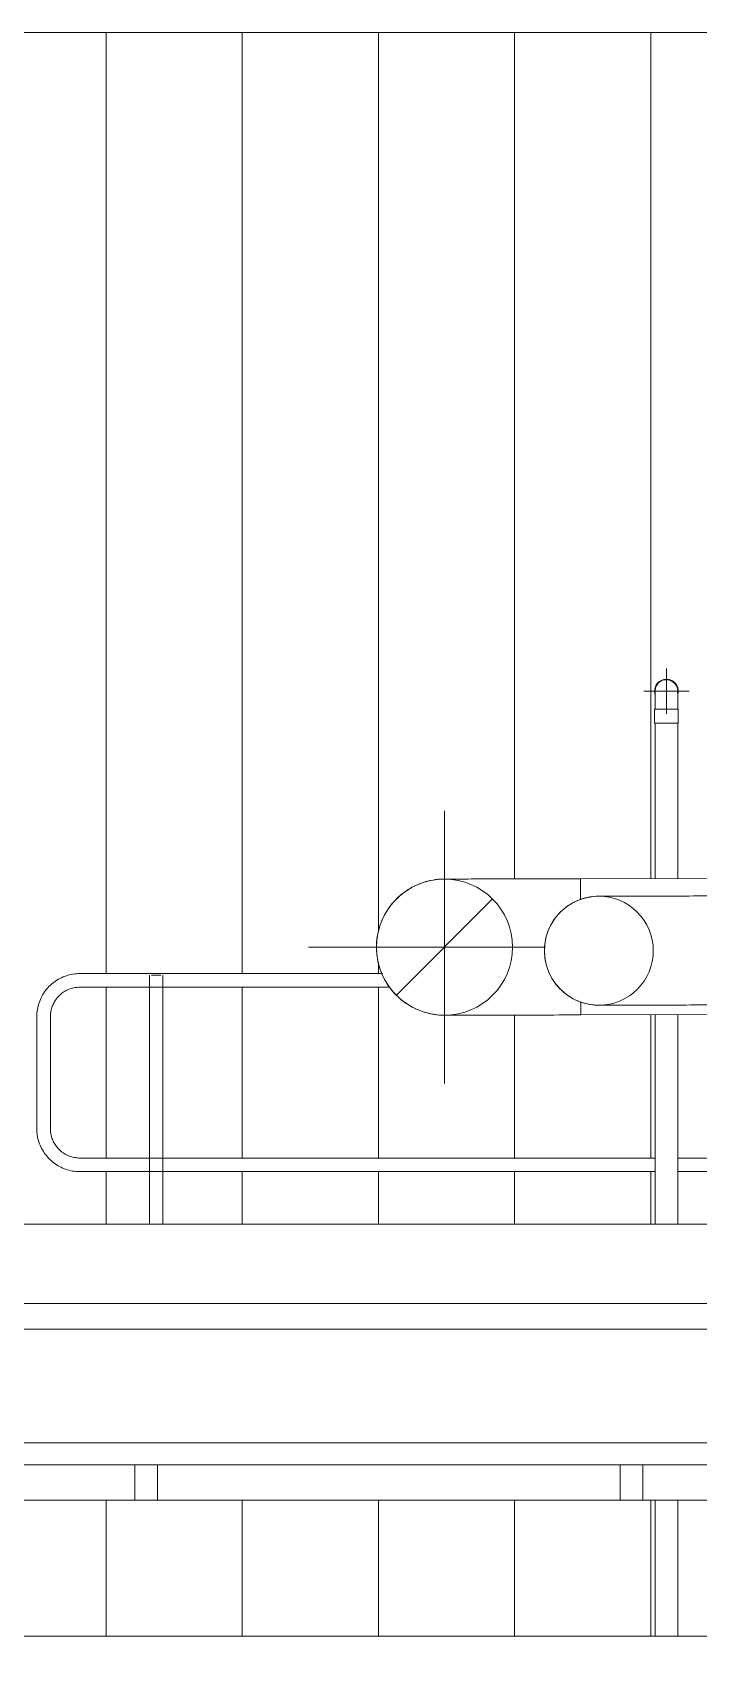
# Model space of a CAD drawing. Header units: centimetres. Extents: x -13467 to 3766, y -437 to 1921.
# Drawn here: x -1688.2 to -1541.5, y 667.6 to 1027 of the extents above; entities that cross this region are included whole.
import ezdxf

# ---------------------------------------------------------------- set-up
doc = ezdxf.new("R2010")
doc.units = ezdxf.units.CM
for name, color, linetype, lineweight in [('A-FLOR-HRAL', 7, 'Continuous', 9), ('A-GENM', 7, 'Continuous', 9), ('A-WALL-PATT', 7, 'Continuous', 35), ('E-CABL-TRAY', 7, 'Continuous', 9), ('I-WALL', 7, 'Continuous', 9), ('M-HVAC-DUCT', 7, 'Continuous', 9), ('M-HVAC-DUCT-CNTR', 7, 'Continuous', 9), ('P-PIPE', 7, 'Continuous', 9), ('P-PIPE-CNTR', 7, 'Continuous', 9)]:
    doc.layers.add(name, color=color, linetype=linetype, lineweight=lineweight)
doc.layers.add('M-HVAC-DUCT-ANNO', color=7, linetype='Continuous', lineweight=9, true_color=0x007f00)

# ---------------------------------------------------------------- blocks, each defined once
blk = doc.blocks.new('M_RVR_Grating - 1_12 x 1_00-V101-Sección 1-2')
at = {"layer": 'A-GENM', "color": 8, "true_color": 0x808080}
for p, q in [((-900.34, 711.59), (-900.34, 703.81)), ((-895.34, 703.81), (-895.34, 711.59)), ((-895.34, 711.59), (-895.34, 703.81)), ((-1007.34, 711.57), (-1007.34, 703.81)), ((-1007.34, 711.57), (-1007.34, 703.81)), ((-1002.34, 711.57), (-1002.34, 703.81)), ((-895.34, 703.81), (-1007.34, 703.81)), ((-1002.34, 703.81), (-1007.34, 703.81)), ((-895.34, 703.81), (-900.34, 703.81))]:
    blk.add_line(p, q, dxfattribs=at)
blk = doc.blocks.new('M_RVR_Grating - 1_12 x 1_00-V99-Sección 1-2')
at = {"layer": 'A-GENM', "color": 8, "true_color": 0x808080}
for p, q in [((-1756.34, 711.57), (-1756.34, 703.81)), ((-1756.34, 703.81), (-1756.34, 711.57)), ((-1751.34, 703.81), (-1751.34, 711.57)), ((-1649.34, 703.81), (-1649.34, 711.57)), ((-1644.34, 703.81), (-1644.34, 711.57)), ((-1644.34, 703.81), (-1644.34, 711.57)), ((-1644.34, 703.81), (-1756.34, 703.81)), ((-1751.34, 703.81), (-1756.34, 703.81)), ((-1644.34, 703.81), (-1649.34, 703.81))]:
    blk.add_line(p, q, dxfattribs=at)
blk = doc.blocks.new('M_RVR_Grating - 1_12 x 1_00-V100-Sección 1-2')
at = {"layer": 'A-GENM', "color": 8, "true_color": 0x808080}
for p, q in [((-1649.34, 711.57), (-1649.34, 703.81)), ((-1649.34, 711.57), (-1649.34, 703.81)), ((-1644.34, 711.57), (-1644.34, 703.81)), ((-1542.34, 711.57), (-1542.34, 703.81)), ((-1537.34, 703.81), (-1537.34, 711.57)), ((-1537.34, 711.57), (-1537.34, 703.81)), ((-1537.34, 703.81), (-1649.34, 703.81)), ((-1644.34, 703.81), (-1649.34, 703.81)), ((-1537.34, 703.81), (-1542.34, 703.81))]:
    blk.add_line(p, q, dxfattribs=at)
blk = doc.blocks.new('Railings 49 - Railings 41-1808007-Sección 1-2')
at = {"layer": 'A-FLOR-HRAL', "color": 8, "true_color": 0x808080}
for p, q in [((-1059.75, 819.76), (-1126.43, 819.76)), ((-1111.11, 819.42), (-1111.11, 764.57)), ((-1108.55, 819.42), (-1110.68, 819.42)), ((-1108.11, 764.57), (-1108.11, 819.42)), ((-1126.43, 816.76), (-1058.04, 816.76)), ((-1135.93, 810.26), (-1135.93, 785.64)), ((-1132.93, 785.64), (-1132.93, 810.26)), ((-999.66, 779.14), (-1126.43, 779.14)), ((-620.15, 779.14), (-994.6, 779.14)), ((-1126.43, 776.14), (-999.66, 776.14)), ((-994.6, 776.14), (-620.15, 776.14))]:
    blk.add_line(p, q, dxfattribs=at)
at = {"layer": 'A-FLOR-HRAL', "color": 8, "true_color": 0x808080, "flags": 128}
for points in [[(-1126.43, 819.76), (-1126.81, 819.75), (-1127.19, 819.73), (-1127.57, 819.69), (-1127.95, 819.64), (-1128.32, 819.57), (-1128.69, 819.48), (-1129.06, 819.39), (-1129.42, 819.27), (-1129.78, 819.15), (-1130.13, 819.01), (-1130.48, 818.85), (-1130.82, 818.68), (-1131.15, 818.5), (-1131.48, 818.31), (-1131.8, 818.1), (-1132.11, 817.88), (-1132.41, 817.64), (-1132.7, 817.4), (-1132.98, 817.14), (-1133.25, 816.88), (-1133.51, 816.6), (-1133.76, 816.31), (-1133.99, 816.01), (-1134.22, 815.71), (-1134.43, 815.39), (-1134.63, 815.07), (-1134.81, 814.73), (-1134.99, 814.4), (-1135.14, 814.05), (-1135.29, 813.7), (-1135.42, 813.34), (-1135.54, 812.98), (-1135.64, 812.61), (-1135.72, 812.24), (-1135.8, 811.87), (-1135.85, 811.5), (-1135.9, 811.12), (-1135.92, 810.74), (-1135.93, 810.36), (-1135.93, 810.26)], [(-1132.93, 810.26), (-1132.93, 810.52), (-1132.91, 810.78), (-1132.89, 811.03), (-1132.85, 811.29), (-1132.8, 811.55), (-1132.75, 811.8), (-1132.68, 812.05), (-1132.6, 812.3), (-1132.52, 812.55), (-1132.42, 812.79), (-1132.32, 813.03), (-1132.2, 813.26), (-1132.08, 813.49), (-1131.94, 813.71), (-1131.8, 813.93), (-1131.65, 814.14), (-1131.49, 814.34), (-1131.32, 814.54), (-1131.15, 814.73), (-1130.96, 814.92), (-1130.77, 815.1), (-1130.58, 815.27), (-1130.37, 815.43), (-1130.16, 815.58), (-1129.95, 815.73), (-1129.72, 815.86), (-1129.5, 815.99), (-1129.27, 816.11), (-1129.03, 816.22), (-1128.79, 816.31), (-1128.55, 816.4), (-1128.3, 816.48), (-1128.05, 816.55), (-1127.79, 816.61), (-1127.54, 816.66), (-1127.28, 816.7), (-1127.02, 816.73), (-1126.76, 816.75), (-1126.5, 816.76), (-1126.43, 816.76)], [(-1135.93, 785.64), (-1135.93, 785.26), (-1135.9, 784.88), (-1135.87, 784.5), (-1135.81, 784.12), (-1135.74, 783.75), (-1135.66, 783.38), (-1135.56, 783.01), (-1135.45, 782.65), (-1135.33, 782.29), (-1135.18, 781.94), (-1135.03, 781.59), (-1134.86, 781.25), (-1134.68, 780.92), (-1134.48, 780.59), (-1134.27, 780.27), (-1134.05, 779.96), (-1133.82, 779.66), (-1133.58, 779.37), (-1133.32, 779.09), (-1133.05, 778.82), (-1132.78, 778.56), (-1132.49, 778.32), (-1132.19, 778.08), (-1131.88, 777.85), (-1131.57, 777.64), (-1131.24, 777.44), (-1130.91, 777.26), (-1130.57, 777.09), (-1130.23, 776.93), (-1129.88, 776.78), (-1129.52, 776.65), (-1129.16, 776.54), (-1128.79, 776.43), (-1128.42, 776.35), (-1128.05, 776.28), (-1127.67, 776.22), (-1127.3, 776.18), (-1126.92, 776.15), (-1126.54, 776.14), (-1126.43, 776.14)], [(-1126.43, 779.14), (-1126.69, 779.14), (-1126.95, 779.16), (-1127.21, 779.18), (-1127.47, 779.22), (-1127.73, 779.27), (-1127.98, 779.32), (-1128.23, 779.39), (-1128.48, 779.47), (-1128.72, 779.55), (-1128.97, 779.65), (-1129.2, 779.76), (-1129.44, 779.87), (-1129.66, 780), (-1129.89, 780.13), (-1130.1, 780.27), (-1130.32, 780.42), (-1130.52, 780.58), (-1130.72, 780.75), (-1130.91, 780.93), (-1131.1, 781.11), (-1131.27, 781.3), (-1131.44, 781.5), (-1131.61, 781.7), (-1131.76, 781.91), (-1131.9, 782.13), (-1132.04, 782.35), (-1132.17, 782.57), (-1132.28, 782.81), (-1132.39, 783.04), (-1132.49, 783.28), (-1132.58, 783.53), (-1132.66, 783.77), (-1132.73, 784.02), (-1132.79, 784.28), (-1132.84, 784.53), (-1132.88, 784.79), (-1132.91, 785.05), (-1132.93, 785.31), (-1132.93, 785.57), (-1132.93, 785.64)]]:
    blk.add_lwpolyline(points, dxfattribs=at)
blk = doc.blocks.new('PQ_RVR_EST-01_ZZ_ZZ_MO_T_A_rvt-2-Sección 1-2')
at = {"layer": 'A-FLOR-HRAL', "lineweight": 25}
blk.add_blockref('Railings 49 - Railings 41-1808007-Sección 1-2', (0, 0), dxfattribs=at)
at = {"layer": 'A-GENM', "lineweight": 25}
for name, p in [('M_RVR_Grating - 1_12 x 1_00-V101-Sección 1-2', (0, 0)), ('M_RVR_Grating - 1_12 x 1_00-V100-Sección 1-2', (428, 0)), ('M_RVR_Grating - 1_12 x 1_00-V99-Sección 1-2', (642, 0))]:
    blk.add_blockref(name, p, dxfattribs=at)
blk = doc.blocks.new('M_Round Elbow - 1 D-1406963-Sección 1-2')
at = {"layer": 'M-HVAC-DUCT', "color": 6, "true_color": 0xff00ff}
blk.add_line((-1016.04, 810.65), (-1016.04, 813.49), dxfattribs=at)
at = {"layer": 'M-HVAC-DUCT', "color": 6, "true_color": 0xff00ff, "flags": 128}
for points in [[(-1061.07, 825.55), (-1061.06, 826.15), (-1061.02, 826.75), (-1060.96, 827.35), (-1060.88, 827.94), (-1060.78, 828.53), (-1060.65, 829.12), (-1060.49, 829.7), (-1060.32, 830.27), (-1060.12, 830.84), (-1059.9, 831.4), (-1059.65, 831.94), (-1059.39, 832.48), (-1059.1, 833.01), (-1058.79, 833.52), (-1058.47, 834.03), (-1058.12, 834.52), (-1057.75, 834.99), (-1057.37, 835.45), (-1056.96, 835.89), (-1056.54, 836.32), (-1056.1, 836.73), (-1055.65, 837.12), (-1055.18, 837.5), (-1054.7, 837.85), (-1054.2, 838.19), (-1053.69, 838.5), (-1053.17, 838.8), (-1052.63, 839.07), (-1052.09, 839.32), (-1051.53, 839.55), (-1050.97, 839.76), (-1050.4, 839.94), (-1049.82, 840.11), (-1049.24, 840.24), (-1048.65, 840.36), (-1048.06, 840.45), (-1047.46, 840.52), (-1046.86, 840.56), (-1046.26, 840.58), (-1046.1, 840.58)], [(-1046.1, 840.58), (-1046.08, 840.58), (-1046, 840.58), (-1045.88, 840.58), (-1045.72, 840.58), (-1045.5, 840.58), (-1045.24, 840.58), (-1044.93, 840.59), (-1044.58, 840.59), (-1044.18, 840.59), (-1043.73, 840.59), (-1043.24, 840.59), (-1042.71, 840.59), (-1042.13, 840.59), (-1041.52, 840.59), (-1040.86, 840.59), (-1040.16, 840.6), (-1039.43, 840.6), (-1038.65, 840.6), (-1037.84, 840.6), (-1037, 840.6), (-1036.12, 840.6), (-1035.21, 840.61), (-1034.27, 840.61), (-1033.31, 840.61), (-1032.31, 840.61), (-1031.29, 840.61), (-1030.24, 840.62), (-1029.17, 840.62), (-1028.08, 840.62), (-1026.97, 840.62), (-1025.84, 840.63), (-1024.7, 840.63), (-1023.54, 840.63), (-1022.38, 840.63), (-1021.2, 840.64), (-1020.01, 840.64), (-1018.82, 840.64), (-1017.62, 840.64), (-1016.42, 840.65), (-1016.1, 840.65)], [(-1046.04, 810.58), (-1046.64, 810.59), (-1047.24, 810.63), (-1047.83, 810.69), (-1048.43, 810.77), (-1049.02, 810.88), (-1049.6, 811.01), (-1050.18, 811.16), (-1050.76, 811.33), (-1051.32, 811.53), (-1051.88, 811.75), (-1052.43, 812), (-1052.97, 812.26), (-1053.49, 812.55), (-1054.01, 812.86), (-1054.51, 813.19), (-1055, 813.53), (-1055.48, 813.9), (-1055.94, 814.29), (-1056.38, 814.69), (-1056.81, 815.11), (-1057.22, 815.55), (-1057.61, 816), (-1057.98, 816.47), (-1058.34, 816.95), (-1058.67, 817.45), (-1058.99, 817.96), (-1059.28, 818.49), (-1059.56, 819.02), (-1059.81, 819.56), (-1060.04, 820.12), (-1060.24, 820.68), (-1060.43, 821.25), (-1060.59, 821.83), (-1060.73, 822.41), (-1060.84, 823), (-1060.94, 823.6), (-1061, 824.19), (-1061.05, 824.79), (-1061.07, 825.39), (-1061.07, 825.55)], [(-1016.04, 810.65), (-1017.24, 810.64), (-1018.43, 810.64), (-1019.63, 810.64), (-1020.82, 810.64), (-1022, 810.63), (-1023.17, 810.63), (-1024.33, 810.63), (-1025.47, 810.63), (-1026.61, 810.62), (-1027.72, 810.62), (-1028.82, 810.62), (-1029.89, 810.62), (-1030.94, 810.61), (-1031.97, 810.61), (-1032.98, 810.61), (-1033.95, 810.61), (-1034.9, 810.61), (-1035.82, 810.6), (-1036.7, 810.6), (-1037.56, 810.6), (-1038.38, 810.6), (-1039.16, 810.6), (-1039.9, 810.6), (-1040.61, 810.59), (-1041.28, 810.59), (-1041.91, 810.59), (-1042.5, 810.59), (-1043.04, 810.59), (-1043.54, 810.59), (-1044, 810.59), (-1044.41, 810.59), (-1044.78, 810.59), (-1045.1, 810.58), (-1045.37, 810.58), (-1045.6, 810.58), (-1045.78, 810.58), (-1045.91, 810.58), (-1046, 810.58), (-1046.04, 810.58), (-1046.04, 810.58)]]:
    blk.add_lwpolyline(points, dxfattribs=at)
blk = doc.blocks.new('M_Round Elbow - 1 D-1415721-Sección 1-2')
at = {"layer": 'M-HVAC-DUCT', "color": 6, "true_color": 0xff00ff}
for p, q in [((-988.07, 836.24), (-988.07, 836.44)), ((-988.07, 834.91), (-988.07, 835.46)), ((-988.06, 833), (-988.06, 833.77)), ((-988.06, 830.63), (-988.06, 831.46)), ((-988.05, 824.85), (-988.06, 830.21)), ((-988.03, 819.49), (-988.05, 824.85)), ((-988.03, 818.25), (-988.03, 819.08)), ((-988.03, 815.94), (-988.03, 816.71)), ((-988.02, 814.25), (-988.03, 814.8)), ((-988.02, 813.26), (-988.02, 813.46))]:
    blk.add_line(p, q, dxfattribs=at)
at = {"layer": 'M-HVAC-DUCT', "color": 6, "true_color": 0xff00ff, "flags": 128}
for points in [[(-1024.05, 824.78), (-1024.04, 825.26), (-1024.01, 825.74), (-1023.96, 826.22), (-1023.9, 826.69), (-1023.81, 827.17), (-1023.71, 827.63), (-1023.58, 828.1), (-1023.44, 828.56), (-1023.28, 829.01), (-1023.11, 829.46), (-1022.91, 829.89), (-1022.7, 830.33), (-1022.47, 830.75), (-1022.22, 831.16), (-1021.96, 831.56), (-1021.68, 831.95), (-1021.39, 832.33), (-1021.08, 832.7), (-1020.76, 833.05), (-1020.42, 833.4), (-1020.07, 833.72), (-1019.71, 834.04), (-1019.33, 834.34), (-1018.95, 834.62), (-1018.55, 834.89), (-1018.14, 835.14), (-1017.72, 835.38), (-1017.29, 835.6), (-1016.86, 835.8), (-1016.42, 835.98), (-1015.97, 836.15), (-1015.51, 836.29), (-1015.05, 836.42), (-1014.58, 836.53), (-1014.11, 836.63), (-1013.63, 836.7), (-1013.16, 836.75), (-1012.68, 836.79), (-1012.2, 836.8), (-1012.07, 836.8)], [(-1012.07, 836.8), (-1012.05, 836.8), (-1011.99, 836.81), (-1011.9, 836.81), (-1011.76, 836.81), (-1011.59, 836.81), (-1011.38, 836.81), (-1011.13, 836.81), (-1010.85, 836.81), (-1010.53, 836.81), (-1010.17, 836.81), (-1009.78, 836.81), (-1009.36, 836.81), (-1008.9, 836.81), (-1008.4, 836.81), (-1007.88, 836.81), (-1007.32, 836.81), (-1006.73, 836.82), (-1006.11, 836.82), (-1005.47, 836.82), (-1004.79, 836.82), (-1004.09, 836.82), (-1003.36, 836.82), (-1002.61, 836.82), (-1001.83, 836.83), (-1001.04, 836.83), (-1000.22, 836.83), (-999.38, 836.83), (-998.53, 836.83), (-997.65, 836.83), (-996.77, 836.84), (-995.86, 836.84), (-994.95, 836.84), (-994.03, 836.84), (-993.09, 836.84), (-992.15, 836.84), (-991.2, 836.85), (-990.25, 836.85), (-989.29, 836.85), (-988.33, 836.85), (-988.07, 836.85)], [(-1012.02, 812.8), (-1012.5, 812.81), (-1012.98, 812.84), (-1013.46, 812.89), (-1013.93, 812.95), (-1014.41, 813.04), (-1014.87, 813.14), (-1015.34, 813.27), (-1015.8, 813.41), (-1016.25, 813.57), (-1016.7, 813.74), (-1017.13, 813.94), (-1017.57, 814.15), (-1017.99, 814.38), (-1018.4, 814.63), (-1018.8, 814.89), (-1019.19, 815.17), (-1019.57, 815.46), (-1019.94, 815.77), (-1020.29, 816.09), (-1020.64, 816.43), (-1020.96, 816.78), (-1021.28, 817.14), (-1021.58, 817.52), (-1021.86, 817.9), (-1022.13, 818.3), (-1022.38, 818.71), (-1022.62, 819.13), (-1022.84, 819.56), (-1023.04, 819.99), (-1023.22, 820.43), (-1023.39, 820.88), (-1023.53, 821.34), (-1023.66, 821.8), (-1023.77, 822.27), (-1023.87, 822.74), (-1023.94, 823.22), (-1023.99, 823.69), (-1024.03, 824.17), (-1024.04, 824.65), (-1024.05, 824.78)], [(-988.02, 812.85), (-988.98, 812.85), (-989.94, 812.85), (-990.89, 812.85), (-991.84, 812.85), (-992.79, 812.84), (-993.73, 812.84), (-994.65, 812.84), (-995.57, 812.84), (-996.48, 812.84), (-997.37, 812.83), (-998.24, 812.83), (-999.1, 812.83), (-999.95, 812.83), (-1000.77, 812.83), (-1001.57, 812.83), (-1002.35, 812.82), (-1003.11, 812.82), (-1003.85, 812.82), (-1004.56, 812.82), (-1005.24, 812.82), (-1005.89, 812.82), (-1006.52, 812.82), (-1007.12, 812.81), (-1007.68, 812.81), (-1008.22, 812.81), (-1008.72, 812.81), (-1009.19, 812.81), (-1009.62, 812.81), (-1010.02, 812.81), (-1010.39, 812.81), (-1010.72, 812.81), (-1011.01, 812.81), (-1011.27, 812.81), (-1011.49, 812.81), (-1011.67, 812.81), (-1011.82, 812.81), (-1011.92, 812.81), (-1011.99, 812.8), (-1012.02, 812.8), (-1012.02, 812.8)]]:
    blk.add_lwpolyline(points, dxfattribs=at)
at = {"layer": 'M-HVAC-DUCT', "color": 6, "true_color": 0xff00ff}
for start, end in [(90.1139, 180.1139), (0.1139, 90.1139), (180.1139, 270.1139), (270.1139, 0.1139)]:
    blk.add_arc((-1012.05, 824.8), 12, start, end, dxfattribs=at)
blk = doc.blocks.new('Elbow PVC NCh - Elbow PVC NCh-V134-Sección 1-2')
at = {"layer": 'P-PIPE', "color": 6, "true_color": 0xff00ff}
for p, q in [((-999.78, 877.98), (-999.78, 874.88)), ((-997.16, 877.98), (-999.78, 877.98)), ((-994.54, 877.98), (-997.16, 877.98)), ((-994.54, 874.88), (-994.54, 877.98)), ((-999.78, 874.88), (-997.16, 874.88)), ((-997.16, 874.88), (-994.54, 874.88))]:
    blk.add_line(p, q, dxfattribs=at)
at = {"layer": 'P-PIPE', "color": 6, "true_color": 0xff00ff, "flags": 128}
for points in [[(-999.66, 881.98), (-999.66, 881.97), (-999.66, 881.96), (-999.66, 881.95), (-999.66, 881.93), (-999.66, 881.9), (-999.66, 881.86), (-999.66, 881.82), (-999.66, 881.77), (-999.66, 881.72), (-999.66, 881.66), (-999.66, 881.6), (-999.66, 881.53), (-999.66, 881.45), (-999.66, 881.37), (-999.66, 881.28), (-999.66, 881.19), (-999.66, 881.09), (-999.66, 880.98), (-999.66, 880.88), (-999.66, 880.76), (-999.66, 880.65), (-999.66, 880.53), (-999.66, 880.4), (-999.66, 880.27), (-999.66, 880.14), (-999.66, 880), (-999.66, 879.86), (-999.66, 879.72), (-999.66, 879.57), (-999.66, 879.43), (-999.66, 879.28), (-999.66, 879.12), (-999.66, 878.97), (-999.66, 878.81), (-999.66, 878.66), (-999.66, 878.5), (-999.66, 878.34), (-999.66, 878.18), (-999.66, 878.02), (-999.66, 877.98)], [(-994.66, 877.98), (-994.66, 878.14), (-994.66, 878.3), (-994.66, 878.46), (-994.66, 878.61), (-994.66, 878.77), (-994.66, 878.93), (-994.66, 879.08), (-994.66, 879.24), (-994.66, 879.39), (-994.66, 879.54), (-994.66, 879.68), (-994.66, 879.82), (-994.66, 879.96), (-994.66, 880.1), (-994.66, 880.24), (-994.66, 880.37), (-994.66, 880.49), (-994.66, 880.61), (-994.66, 880.73), (-994.66, 880.85), (-994.66, 880.96), (-994.66, 881.06), (-994.66, 881.16), (-994.66, 881.25), (-994.66, 881.34), (-994.66, 881.43), (-994.66, 881.51), (-994.66, 881.58), (-994.66, 881.64), (-994.66, 881.71), (-994.66, 881.76), (-994.66, 881.81), (-994.66, 881.85), (-994.66, 881.89), (-994.66, 881.92), (-994.66, 881.94), (-994.66, 881.96), (-994.66, 881.97), (-994.66, 881.98), (-994.66, 881.98)]]:
    blk.add_lwpolyline(points, dxfattribs=at)
at = {"layer": 'P-PIPE', "color": 6, "true_color": 0xff00ff}
for radius, start, end in [(2.62, 90, 195), (2.5, 90, 183.4117), (2.62, 341.5434, 90), (2.5, 350.5824, 90)]:
    blk.add_arc((-997.16, 881.98), radius, start, end, dxfattribs=at)
blk = doc.blocks.new('PQ_RVR_MEP-01_ZZ_ZZ_MO_T_A_rvt-2-Sección 1-2')
at = {"layer": 'E-CABL-TRAY'}
blk.add_line((1990.91, 673.85), (-1689.32, 673.85), dxfattribs=at)
at = {"layer": 'M-HVAC-DUCT', "color": 6, "true_color": 0xff00ff}
for p, q in [((-144.28, 842.48), (-1016.1, 840.65)), ((-1016.1, 840.65), (-1016.1, 840.14)), ((-1016.1, 840.14), (-1016.1, 838.64)), ((-1016.1, 838.64), (-1016.09, 836.26)), ((-1016.09, 836.25), (-1016.09, 836.03)), ((-1016.04, 810.65), (-144.21, 812.48)), ((-867.32, 764.57), (-1255.07, 764.57)), ((-910.5, 747.13), (-1297.16, 747.13)), ((-940.73, 741.43), (-1910.73, 741.43)), ((-1910.73, 716.43), (-940.73, 716.43)), ((-1765.32, 711.57), (-867.32, 711.57))]:
    blk.add_line(p, q, dxfattribs=at)
at = {"layer": 'M-HVAC-DUCT-ANNO', "color": 6, "true_color": 0xff00ff}
blk.add_line((-1035.46, 836.19), (-1056.67, 814.98), dxfattribs=at)
for start, end in [(0, 180), (180, 360)]:
    blk.add_arc((-1046.07, 825.58), 15, start, end, dxfattribs=at)
at = {"layer": 'M-HVAC-DUCT-CNTR', "color": 6, "true_color": 0xff00ff}
for p, q in [((-1046.07, 795.58), (-1046.07, 855.58)), ((-1076.07, 825.58), (-1023.94, 825.58))]:
    blk.add_line(p, q, dxfattribs=at)
at = {"layer": 'P-PIPE', "color": 6, "true_color": 0xff00ff}
for p, q in [((-999.66, 874.88), (-999.66, 840.68)), ((-994.66, 840.69), (-994.66, 874.88)), ((-999.66, 810.69), (-999.66, 764.57)), ((-994.66, 764.57), (-994.66, 810.7)), ((-999.66, 703.81), (-999.66, 673.85)), ((-994.66, 673.85), (-994.66, 703.81))]:
    blk.add_line(p, q, dxfattribs=at)
at = {"layer": 'P-PIPE-CNTR', "color": 6, "true_color": 0xff00ff}
for p, q in [((-997.16, 876.98), (-997.16, 886.98)), ((-1002.16, 881.98), (-992.16, 881.98))]:
    blk.add_line(p, q, dxfattribs=at)
at = {"layer": 'M-HVAC-DUCT', "lineweight": 9}
for name in ['M_Round Elbow - 1 D-1406963-Sección 1-2', 'M_Round Elbow - 1 D-1415721-Sección 1-2']:
    blk.add_blockref(name, (0, 0), dxfattribs=at)
at = {"layer": 'P-PIPE', "lineweight": 9}
blk.add_blockref('Elbow PVC NCh - Elbow PVC NCh-V134-Sección 1-2', (0, 0), dxfattribs=at)

msp = doc.modelspace()

# ---------------------------------------------------------------- hatches: boundary and pattern name
at = {"layer": 'A-WALL-PATT', "lineweight": 9, "true_color": 0x808080}
h = msp.add_hatch(dxfattribs=at)
h.set_pattern_fill('FP_3', color=8, style=0, pattern_type=2)
h.set_pattern_definition([(90, (-5602, 712), (-30, 2e-15), [])])
h.paths.add_polyline_path([(-1908.524, 134), (-1700.656, 134), (-1700.656, 192.558), (-1690.536, 192.558), (-1690.536, 134), (-1685.586, 134), (-1685.586, 387.85), (-1688.112, 400.48), (-1697.406, 400.589), (-1697.406, 408.98), (-1692.925, 408.98), (-1692.925, 409.306), (-1691.886, 409.306), (-1691.886, 408.98), (-1244.525, 408.98), (-1244.525, 409.306), (-1243.486, 409.306), (-1243.486, 408.98), (-1239.006, 408.895), (-1239.006, 400.48), (-1459.06, 400.48), (-1461.586, 387.85), (-1461.586, 146.355), (-1281.348, 146.355), (-1276.439, 145.592), (-1272.341, 143.78), (-1269.068, 141.269), (-1266.254, 137.541), (-1264.727, 134), (-1171.507, 134), (-1171.507, 602.26), (-1541.415, 602.229), (-1541.415, 602.14), (-1544.515, 602.229), (-1544.515, 602.26), (-1547.159, 602.859), (-1549.112, 604.164), (-1550.178, 605.794), (-1550.564, 606.491), (-1551.079, 608.76), (-1551.135, 608.76), (-1551.046, 611.86), (-1551.015, 611.86), (-1551.046, 613.38), (-1551.135, 613.38), (-1551.046, 616.48), (-1551.015, 616.48), (-1551.046, 620.102), (-1551.135, 620.102), (-1551.046, 623.202), (-1551.015, 623.202), (-1551.046, 626.523), (-1551.135, 627.202), (-1551.015, 628.969), (-1551.015, 658.849), (-1908.524, 658.849), (-1908.524, 265.229)])
h.paths.add_polyline_path([(-1461.586, 134), (-1276.007, 134), (-1276.238, 134.263), (-1278.529, 135.794), (-1281.348, 136.355), (-1461.586, 136.355), (-1461.586, 134.907)])
h.paths.add_polyline_path([(-1794.894, 246.5), (-1794.894, 261.5), (-1784.894, 261.5), (-1784.894, 246.5)])
h.paths.add_polyline_path([(-1732.401, 249), (-1747.401, 249), (-1747.401, 259), (-1732.401, 259)])
h.paths.add_polyline_path([(-1850.138, 536.5), (-1850.138, 551.5), (-1840.138, 551.5), (-1840.138, 536.5)])
h.paths.add_polyline_path([(-1210.042, 607.26), (-1171.507, 607.26), (-1171.507, 658.849), (-1546.015, 658.849), (-1545.956, 627.659), (-1545.895, 627.202), (-1546.015, 625.402), (-1545.956, 623.202), (-1545.895, 623.202), (-1545.985, 620.102), (-1546.015, 620.102), (-1545.956, 616.48), (-1545.895, 616.48), (-1545.985, 613.38), (-1546.015, 613.38), (-1545.956, 611.86), (-1545.895, 611.86), (-1545.812, 608.27), (-1545.574, 607.699), (-1544.515, 607.38), (-1541.415, 607.291), (-1541.415, 607.26), (-1261.721, 607.26)])
h.paths.add_polyline_path([(-1553.697, 673.849), (-1551.015, 673.849), (-1551.015, 703.807), (-1908.524, 703.807), (-1908.524, 673.849), (-1558.697, 673.849)])
h.paths.add_polyline_path([(-1546.015, 673.849), (-1171.507, 673.849), (-1171.507, 703.807), (-1546.015, 703.807)])
h.paths.add_polyline_path([(-1202.214, 720.807), (-1185.928, 720.807), (-1185.928, 776.137), (-1339.292, 776.137), (-1339.239, 745.198), (-1323.042, 745.198), (-1319.16, 744.687), (-1315.542, 743.188), (-1312.436, 740.805), (-1310.052, 737.698), (-1308.553, 734.08), (-1308.042, 730.198), (-1308.724, 725.904), (-1310.052, 722.698), (-1311.502, 720.807), (-1202.428, 720.807)])
h.paths.add_polyline_path([(-1182.928, 720.807), (-1171.507, 720.807), (-1171.507, 776.137), (-1182.928, 776.137), (-1182.928, 720.985)])
h.paths.add_polyline_path([(-1342.292, 750.279), (-1342.292, 776.137), (-1499.379, 776.137), (-1499.379, 764.572), (-1365.079, 764.514), (-1364.203, 764.427), (-1362.906, 764.427), (-1361.787, 764.189), (-1360.507, 764.063), (-1358.897, 763.575), (-1357.488, 763.275), (-1356.585, 762.874), (-1355.535, 762.555), (-1350.954, 760.106), (-1346.938, 756.811), (-1343.643, 752.795), (-1342.368, 750.411)])
h.paths.add_polyline_path([(-1502.379, 764.572), (-1502.379, 776.137), (-1546.015, 776.137), (-1545.956, 764.572), (-1520.116, 764.572)])
h.paths.add_polyline_path([(-1877.014, 764.572), (-1877.014, 776.137), (-1908.524, 776.137), (-1908.524, 764.572), (-1881.869, 764.572)])
h.paths.add_polyline_path([(-1874.014, 764.572), (-1866.011, 764.572), (-1866.011, 776.137), (-1874.014, 776.137), (-1874.014, 767.783)])
h.paths.add_polyline_path([(-1716.926, 764.572), (-1716.926, 776.137), (-1806.423, 776.137), (-1806.423, 764.572), (-1726.136, 764.572)])
h.paths.add_polyline_path([(-1551.015, 764.572), (-1551.015, 776.137), (-1659.467, 776.137), (-1659.467, 764.572), (-1571.795, 764.572)])
h.paths.add_polyline_path([(-1713.926, 764.572), (-1662.467, 764.572), (-1662.467, 776.137), (-1678.109, 776.188), (-1680.835, 776.649), (-1682.32, 777.369), (-1683.559, 778.14), (-1685.578, 780.245), (-1686.821, 782.701), (-1687.099, 784.273), (-1687.286, 785.637), (-1687.234, 810.584), (-1686.775, 813.305), (-1686.054, 814.79), (-1685.117, 816.196), (-1683.178, 818.048), (-1680.722, 819.292), (-1679.262, 819.558), (-1677.786, 819.757), (-1611.104, 819.757), (-1611.917, 821.762), (-1612.42, 825.583), (-1611.909, 829.465), (-1610.411, 833.083), (-1608.027, 836.19), (-1604.92, 838.573), (-1601.241, 840.08), (-1596.875, 840.584), (-1551.015, 840.688), (-1551.046, 874.877), (-1551.135, 874.877), (-1551.046, 877.977), (-1551.015, 877.977), (-1551.012, 880.368), (-1551.086, 881.6), (-1551.086, 882.355), (-1550.93, 882.935), (-1550.552, 883.59), (-1550.162, 883.988), (-1549.473, 884.392), (-1549.193, 884.508), (-1548.515, 884.597), (-1547.557, 884.392), (-1546.903, 884.014), (-1546.411, 883.502), (-1546.101, 882.935), (-1545.956, 882.435), (-1545.895, 881.977), (-1546.045, 880.051), (-1546.018, 880.004), (-1545.956, 877.977), (-1545.895, 877.977), (-1545.985, 874.877), (-1546.015, 874.877), (-1545.956, 840.699), (-1171.507, 841.483), (-1171.507, 1027), (-1806.423, 1027), (-1806.423, 819.757), (-1698.284, 819.705), (-1695.671, 819.292), (-1694.088, 818.533), (-1692.508, 817.502), (-1691.606, 816.581), (-1690.773, 815.569), (-1689.546, 813.089), (-1689.295, 811.621), (-1689.107, 809.663), (-1689.159, 785.31), (-1689.575, 782.694), (-1690.33, 781.119), (-1691.236, 779.684), (-1692.261, 778.657), (-1693.294, 777.803), (-1695.781, 776.575), (-1697.131, 776.336), (-1698.607, 776.137), (-1713.926, 776.137), (-1713.926, 767.783)])
h.paths.add_polyline_path([(-1853.511, 764.572), (-1818.923, 764.572), (-1818.923, 776.137), (-1853.511, 776.137), (-1853.511, 767.783)])
h.paths.add_polyline_path([(-1696.197, 776.519), (-1695.991, 776.602), (-1696.176, 776.528)])
h.paths.add_polyline_path([(-1520.116, 779.137), (-1502.379, 779.137), (-1502.379, 810.79), (-1546.015, 810.654), (-1545.956, 779.137)])
h.paths.add_polyline_path([(-1623.474, 779.137), (-1551.015, 779.137), (-1551.015, 810.688), (-1597.635, 810.611), (-1601.303, 811.094), (-1604.947, 812.613), (-1608.049, 815.005), (-1609.394, 816.757), (-1659.467, 816.757), (-1659.467, 779.137)])
h.paths.add_polyline_path([(-1287.834, 779.137), (-1185.928, 779.137), (-1185.928, 811.452), (-1339.292, 811.131), (-1339.239, 779.137), (-1313.4, 779.137)])
h.paths.add_polyline_path([(-1499.379, 779.137), (-1342.292, 779.137), (-1342.292, 811.125), (-1499.379, 810.796), (-1499.379, 795.703)])
h.paths.add_polyline_path([(-1677.786, 779.137), (-1662.467, 779.137), (-1662.467, 816.757), (-1678.359, 816.643), (-1680.46, 816.137), (-1682.493, 814.688), (-1683.804, 812.68), (-1684.286, 809.663), (-1684.225, 785.328), (-1683.667, 782.963), (-1682.217, 780.931), (-1680.21, 779.619), (-1679.429, 779.464)])
h.paths.add_polyline_path([(-1171.507, 779.137), (-1171.507, 811.482), (-1182.928, 811.459), (-1182.928, 779.137)])
h.paths.add_polyline_path([(-1866.011, 779.137), (-1866.011, 816.757), (-1874.014, 816.757), (-1874.014, 779.137), (-1868.95, 779.137)])
h.paths.add_polyline_path([(-1806.423, 779.137), (-1716.926, 779.137), (-1716.926, 816.757), (-1806.423, 816.757), (-1806.423, 781.743)])
h.paths.add_polyline_path([(-1830.19, 779.137), (-1818.923, 779.137), (-1818.923, 816.757), (-1836.206, 816.757), (-1836.147, 806.754), (-1835.886, 806.754), (-1835.996, 803.102), (-1836.305, 803.815), (-1836.025, 803.102), (-1835.886, 802.049), (-1836.025, 800.995), (-1836.457, 799.98), (-1837.318, 798.987), (-1838.157, 798.426), (-1839.008, 798.103), (-1839.956, 797.979), (-1841.01, 798.117), (-1841.991, 798.524), (-1843.008, 799.397), (-1843.585, 800.266), (-1843.887, 800.995), (-1844.026, 802.049), (-1843.952, 803.447), (-1843.96, 806.754), (-1843.706, 806.754), (-1843.706, 816.757), (-1853.511, 816.757), (-1853.511, 779.137)])
h.paths.add_polyline_path([(-1877.014, 779.137), (-1877.014, 816.757), (-1908.524, 816.757), (-1908.524, 779.137), (-1881.869, 779.137)])
h.paths.add_polyline_path([(-1700.993, 779.137), (-1698.562, 779.146), (-1696.01, 779.705), (-1693.863, 781.262), (-1692.567, 783.324), (-1692.107, 785.637), (-1692.116, 810.301), (-1692.675, 812.854), (-1694.232, 815), (-1696.294, 816.296), (-1698.607, 816.757), (-1713.926, 816.757), (-1713.926, 779.137)])
h.paths.add_polyline_path([(-1842.434, 805.316), (-1841.271, 805.871), (-1840.67, 806.025), (-1839.956, 806.119), (-1839.208, 806.131), (-1839.917, 806.254), (-1840.704, 806.232), (-1841.01, 806.106), (-1841.514, 805.871), (-1842.253, 805.425)])
h.paths.add_polyline_path([(-1689.488, 812.666), (-1689.572, 812.872), (-1689.497, 812.688)])
h.paths.add_polyline_path([(-1881.869, 819.757), (-1866.011, 819.757), (-1866.011, 1027), (-1908.524, 1027), (-1908.524, 819.757)])
h.paths.add_polyline_path([(-1833.243, 819.757), (-1818.923, 819.757), (-1818.923, 1027), (-1836.206, 1027), (-1836.206, 819.757)])
h.paths.add_polyline_path([(-1843.706, 819.757), (-1843.706, 1027), (-1853.511, 1027), (-1853.511, 819.757)])

# ---------------------------------------------------------------- linework, layer by layer
at = {"layer": 'I-WALL'}
msp.add_line((-690.596, 1027), (-1806.423, 1027), dxfattribs=at)

# ---------------------------------------------------------------- block references
at = {"lineweight": 5}
for name in ['PQ_RVR_EST-01_ZZ_ZZ_MO_T_A_rvt-2-Sección 1-2', 'PQ_RVR_MEP-01_ZZ_ZZ_MO_T_A_rvt-2-Sección 1-2']:
    msp.add_blockref(name, (-551.352, 0), dxfattribs=at)

doc.saveas('drawing.dxf')
